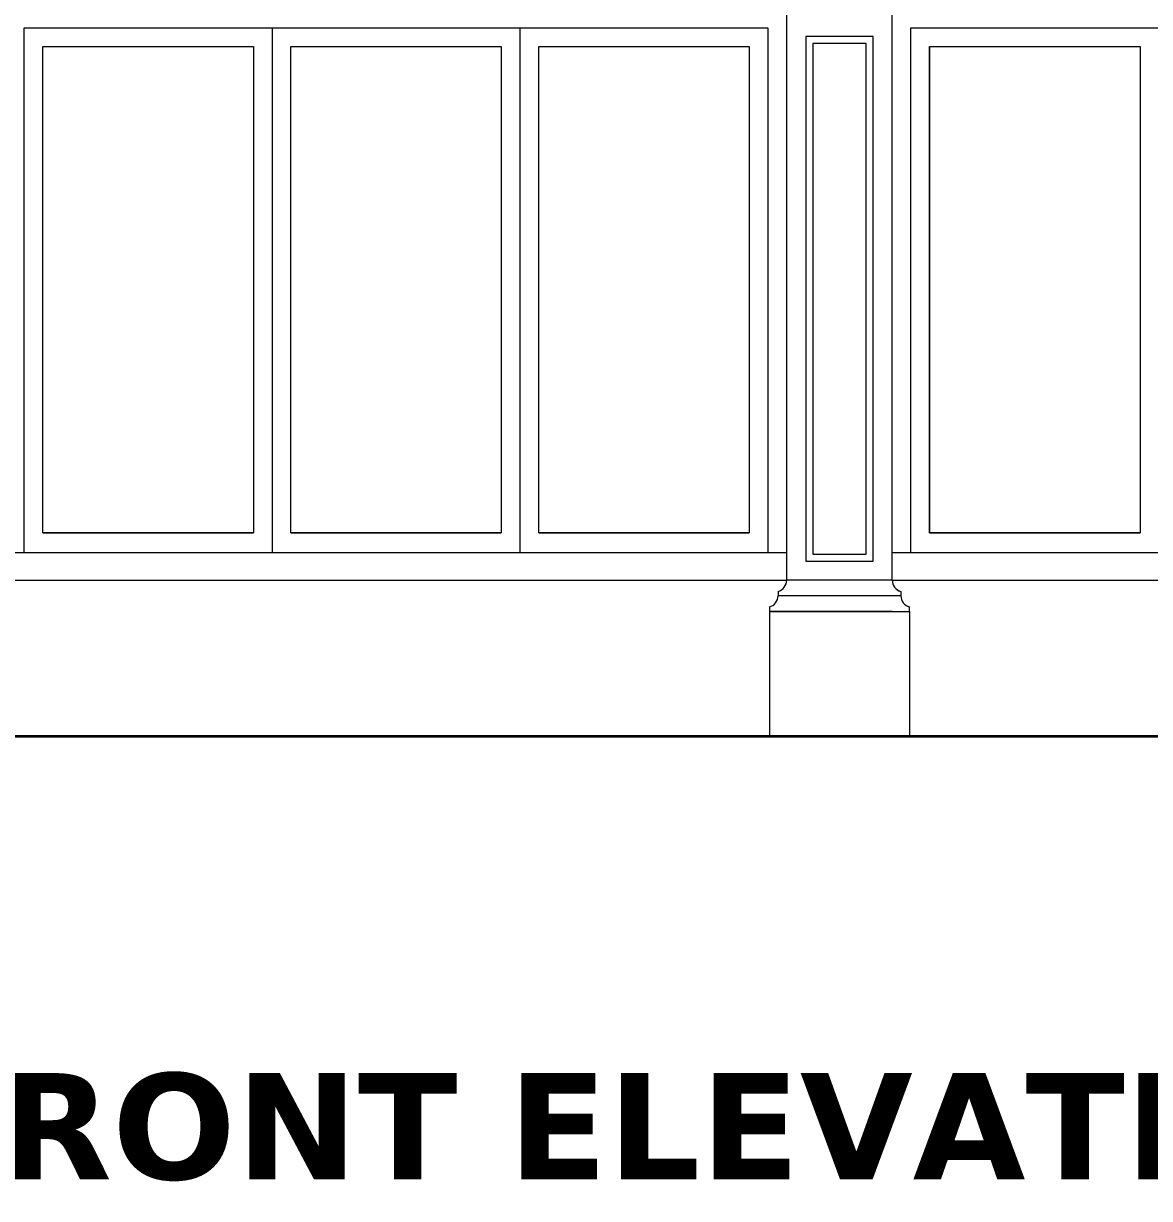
# Model space of a CAD drawing. Header units: millimetres. Extents: x -159872 to 386485, y -250577 to 158966.
# Drawn here: x 228935 to 232184, y 13838 to 17229 of the extents above; entities that cross this region are included whole.
import ezdxf

# ---------------------------------------------------------------- set-up
doc = ezdxf.new("R2010")
doc.units = ezdxf.units.MM
for name, color, linetype, lineweight in [('LDS-elevation', 7, 'Continuous', 9), ('LDS-ground line', 1, 'Continuous', 35), ('LDS-hatch', 253, 'Continuous', 9), ('LDS-struct-extg-doors windows', 7, 'Continuous', 9), ('LDS-text-1-50', 7, 'Continuous', 9)]:
    doc.layers.add(name, color=color, linetype=linetype, lineweight=lineweight)
doc.styles.add('Verdana (bold)', font='Verdana Bold.ttf')

# ---------------------------------------------------------------- blocks, each defined once
blk = doc.blocks.new('Group-204')
at = {"layer": 'LDS-elevation', "color": 7, "lineweight": 18, "flags": 128}
blk.add_lwpolyline([(166840.5, 54373.5), (166840.5, 52080.3), (166838.6, 52080.3), (166838.6, 52072.7), (166835.3, 52065.8), (166831.6, 52059.7), (166825.5, 52053.6), (166817.8, 52049.2), (166813.6, 52047.7), (166813.6, 52035.3), (166812.4, 52026.3), (166810.2, 52020.5), (166806.6, 52014.7), (166802.5, 52009.4), (166796.7, 52006.1), (166788.6, 52002.7), (166788.6, 51629.6), (177637.7, 51629.6)], dxfattribs=at)
for points in [[(168317.5, 53620.2), (168924.7, 53620.2), (168924.7, 52216.2), (168317.5, 52216.2)], [(169032.7, 53620.2), (169639.9, 53620.2), (169639.9, 52216.2), (169032.7, 52216.2)], [(169747.9, 53620.2), (170355.1, 53620.2), (170355.1, 52216.2), (169747.9, 52216.2)], [(170876.1, 53620.2), (171483.3, 53620.2), (171483.3, 52216.2), (170876.1, 52216.2)]]:
    blk.add_lwpolyline(points, close=True, dxfattribs=at)
at = {"layer": 'LDS-hatch', "color": 7, "flags": 128}
for points in [[(170518.4, 52135.3), (170712.7, 52135.3), (170712.7, 53648.6), (170518.4, 53648.6)], [(170538.4, 52155.3), (170692.7, 52155.3), (170692.7, 53628.6), (170538.4, 53628.6)]]:
    blk.add_lwpolyline(points, close=True, dxfattribs=at)
at = {"layer": 'LDS-struct-extg-doors windows', "color": 7}
for p, q in [((170463.4, 52080.3), (170463.4, 54531.7)), ((170767.7, 52080.3), (170767.7, 54531.7)), ((168263.5, 53674.2), (170409.1, 53674.2)), ((168263.5, 52160.3), (168263.5, 53674.2)), ((168978.7, 53674.2), (168978.7, 52160.3)), ((169693.9, 53674.2), (169693.9, 52160.3)), ((170409.1, 53674.2), (170409.1, 52160.3)), ((170821.7, 53674.2), (172967.3, 53674.2)), ((170821.7, 52160.3), (170821.7, 53674.2)), ((168317.5, 53620.2), (168924.7, 53620.2)), ((168317.5, 52216.2), (168317.5, 53620.2)), ((168924.7, 53620.2), (168924.7, 52216.2)), ((169032.7, 53620.2), (169639.9, 53620.2)), ((169032.7, 52216.2), (169032.7, 53620.2)), ((169639.9, 53620.2), (169639.9, 52216.2)), ((169747.9, 53620.2), (170355.1, 53620.2)), ((169747.9, 52216.2), (169747.9, 53620.2)), ((170355.1, 53620.2), (170355.1, 52216.2)), ((170875.7, 53620.2), (171482.9, 53620.2)), ((170875.7, 52216.2), (170875.7, 53620.2)), ((171482.9, 53620.2), (171482.9, 52216.2)), ((168317.5, 52216.2), (168924.7, 52216.2)), ((169032.7, 52216.2), (169639.9, 52216.2)), ((169747.9, 52216.2), (170355.1, 52216.2)), ((170875.7, 52216.2), (171482.9, 52216.2)), ((168209.5, 52160.3), (170463.4, 52160.3)), ((170767.7, 52160.3), (173021.7, 52160.3)), ((168209.5, 52080.3), (170463.4, 52080.3)), ((170767.7, 52080.3), (170463.4, 52080.3)), ((170767.7, 52080.3), (173021.7, 52080.3)), ((170438.4, 52047.7), (170438.4, 52035.3)), ((170792.7, 52047.7), (170792.7, 52035.3)), ((170792.7, 52035.3), (170438.4, 52035.3)), ((170413.4, 52002.7), (170413.4, 51989.3)), ((170413.4, 51989.3), (170413.4, 51629.6)), ((170413.4, 51989.3), (170817.7, 51989.3)), ((170767.7, 51989.3), (170413.4, 51989.3)), ((170500.3, 51989.3), (170500.3, 51989.3)), ((170817.7, 51989.3), (170817.7, 52002.7)), ((170817.7, 51989.3), (170817.7, 51629.6))]:
    blk.add_line(p, q, dxfattribs=at)
for centre, start, end in [((170429.8, 52080.3), 284.8747, 0), ((170801.3, 52080.3), 180, 255.1253), ((170404.8, 52035.3), 284.8747, 0), ((170826.3, 52035.3), 180, 255.1253)]:
    blk.add_arc(centre, 33.6, start, end, dxfattribs=at)

msp = doc.modelspace()

# ---------------------------------------------------------------- linework, layer by layer
at = {"layer": 'LDS-ground line', "color": 7}
msp.add_line((225304.85938, 15172.07475), (241767.58462, 15172.07475), dxfattribs=at)
at = {"layer": 'LDS-hatch', "color": 253, "flags": 128}
for points in [[(231191.95834, 15677.73644), (231386.2258, 15677.73644), (231386.2258, 17191.07975), (231191.95834, 17191.07975)], [(231211.95834, 15697.73644), (231366.2258, 15697.73644), (231366.2258, 17171.07975), (231211.95834, 17171.07975)]]:
    msp.add_lwpolyline(points, close=True, dxfattribs=at)
at = {"layer": 'LDS-struct-extg-doors windows', "color": 253}
for p, q in [((231136.95834, 15622.73644), (231136.95834, 17916.00423)), ((231441.2258, 15622.73644), (231441.2258, 17916.00423)), ((228936.96868, 17216.67309), (231082.56868, 17216.67309)), ((228936.96868, 15702.73644), (228936.96868, 17216.67309)), ((229652.16868, 17216.67309), (229652.16868, 15702.73644)), ((230367.36868, 17216.67309), (230367.36868, 15702.73644)), ((231082.56868, 17216.67309), (231082.56868, 15702.73644)), ((231495.2258, 17216.67309), (233640.8258, 17216.67309)), ((231495.2258, 15702.73644), (231495.2258, 17216.67309)), ((228990.96868, 17162.67309), (229598.16868, 17162.67309)), ((228990.96868, 15758.69599), (228990.96868, 17162.67309)), ((229598.16868, 17162.67309), (229598.16868, 15758.69599)), ((229706.16868, 17162.67309), (230313.36868, 17162.67309)), ((229706.16868, 15758.69599), (229706.16868, 17162.67309)), ((230313.36868, 17162.67309), (230313.36868, 15758.69599)), ((230421.36868, 17162.67309), (231028.56868, 17162.67309)), ((230421.36868, 15758.69599), (230421.36868, 17162.67309)), ((231028.56868, 17162.67309), (231028.56868, 15758.69599)), ((231549.2258, 17162.67309), (232156.4258, 17162.67309)), ((231549.2258, 15758.69599), (231549.2258, 17162.67309)), ((232156.4258, 17162.67309), (232156.4258, 15758.69599)), ((228990.96868, 15758.69599), (229598.16868, 15758.69599)), ((229706.16868, 15758.69599), (230313.36868, 15758.69599)), ((230421.36868, 15758.69599), (231028.56868, 15758.69599)), ((231549.2258, 15758.69599), (232156.4258, 15758.69599)), ((228882.96868, 15702.73644), (231136.95834, 15702.73644)), ((231441.2258, 15702.73644), (233695.21546, 15702.73644)), ((228882.96868, 15622.73644), (231136.95834, 15622.73644)), ((231441.2258, 15622.73644), (231136.95834, 15622.73644)), ((231441.2258, 15622.73644), (233695.21546, 15622.73644)), ((231111.95834, 15590.22947), (231111.95834, 15577.73644)), ((231466.2258, 15577.73644), (231111.95834, 15577.73644)), ((231466.2258, 15590.22947), (231466.2258, 15577.73644)), ((231086.95834, 15545.22947), (231086.95834, 15531.7954)), ((231086.95834, 15531.7954), (231086.95834, 15172.07475)), ((231086.95834, 15531.7954), (231491.2258, 15531.7954)), ((231441.2258, 15531.7954), (231086.95834, 15531.7954)), ((231173.83246, 15531.7954), (231173.83246, 15531.7954)), ((231491.2258, 15531.7954), (231491.2258, 15545.22947)), ((231491.2258, 15531.7954), (231491.2258, 15172.07475))]:
    msp.add_line(p, q, dxfattribs=at)
for centre, start, end in [((231103.32428, 15622.73644), 284.87468855, 0), ((231474.85986, 15622.73644), 180, 255.12531145), ((231078.32428, 15577.73644), 284.87468855, 0), ((231499.85986, 15577.73644), 180, 255.12531145)]:
    msp.add_arc(centre, 33.63406, start, end, dxfattribs=at)

# ---------------------------------------------------------------- block references
at = {"layer": 'LDS-elevation', "color": 7}
msp.add_blockref('Group-204', (60673.51323, -36457.51522), dxfattribs=at)

# ---------------------------------------------------------------- texts
at = {"layer": 'LDS-text-1-50', "color": 7, "transparency": 33554687, "insert": (228579.60066, 14200.20849), "char_height": 306.4756944, "attachment_point": 1, "line_spacing_factor": 1.002537, "style": 'Verdana (bold)'}
msp.add_mtext('FRONT ELEVATION TO HEAD STREET (EAST)', dxfattribs=at)

doc.saveas('drawing.dxf')
